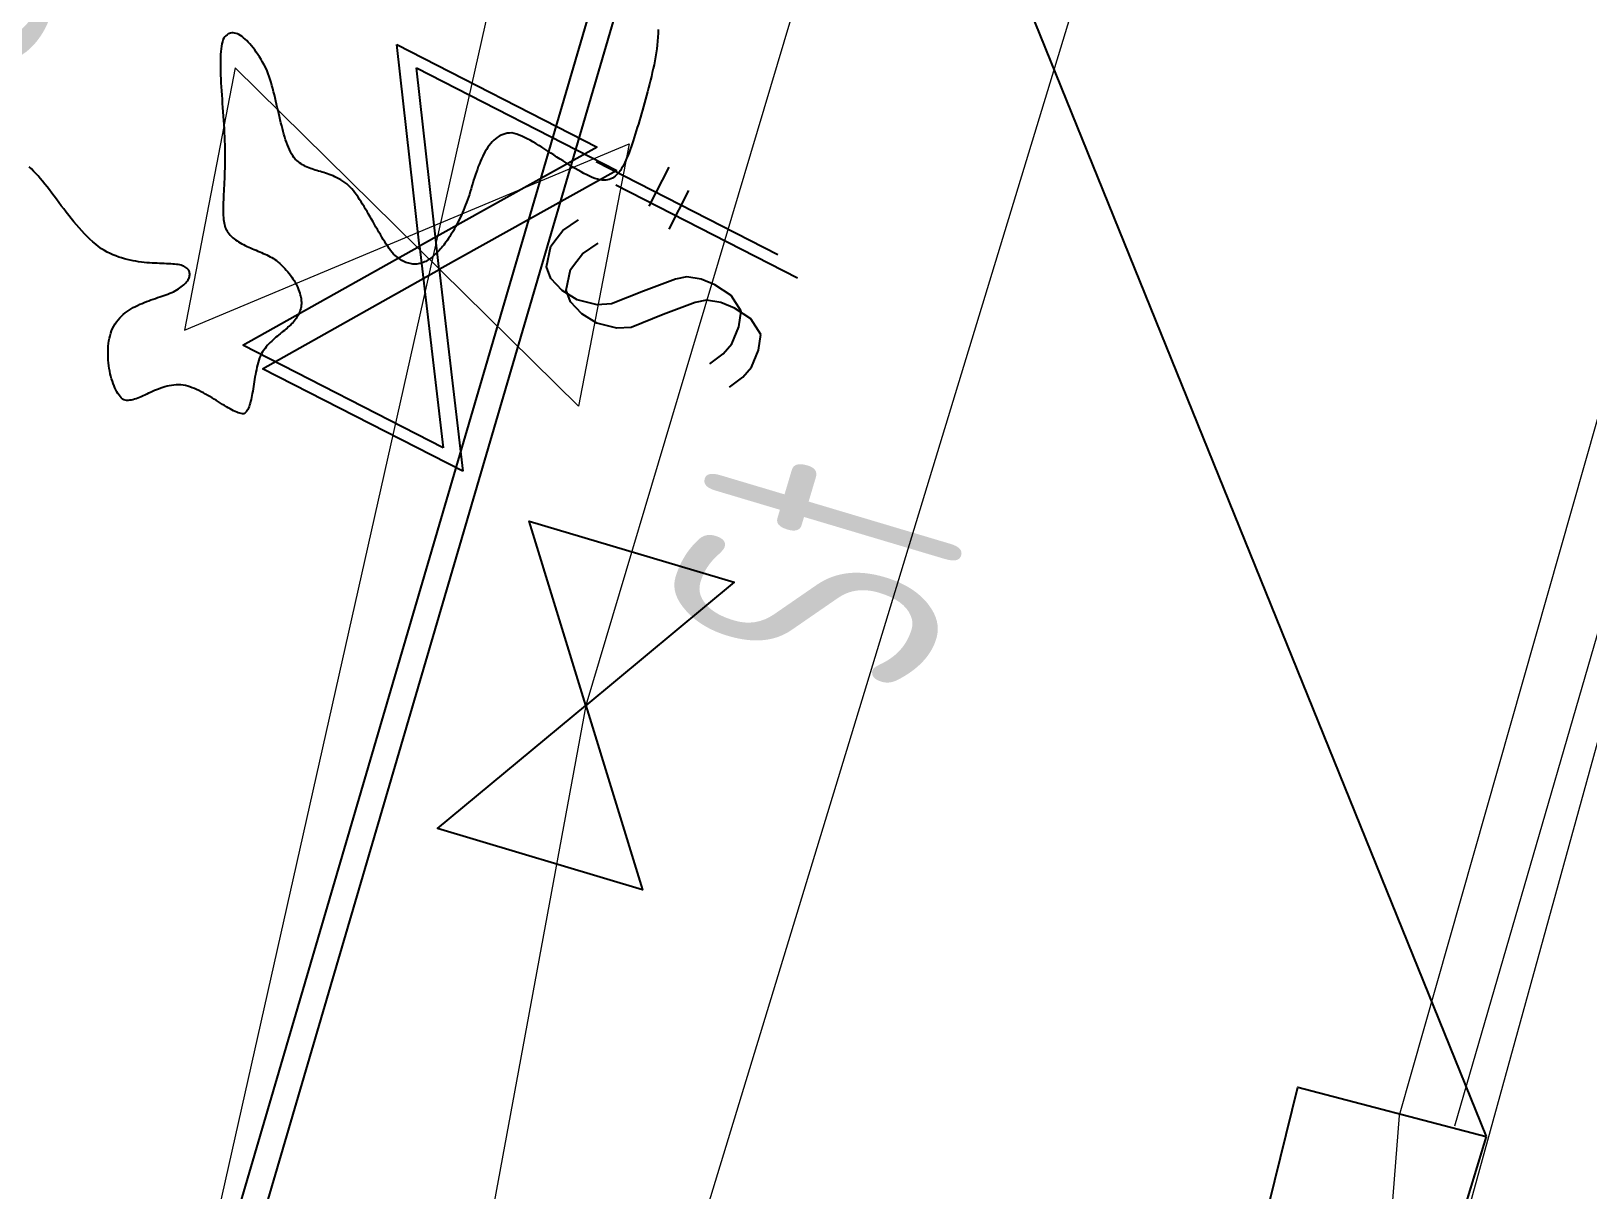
# Model space of a CAD drawing. Header units: metres. Extents: x 507606 to 508087, y 6966978 to 6967359.
# Drawn here: x 507942.538 to 507945.447, y 6967152.274 to 6967154.441 of the extents above; entities that cross this region are included whole.
import ezdxf

# ---------------------------------------------------------------- set-up
doc = ezdxf.new("R2010")
doc.units = ezdxf.units.M
for name, color, linetype, lineweight, true_color in [('C_UG_LINES', 7, 'EXISTING_COMMUNICATIONS', 0, 0xb061ff), ('E_UG_LINES', 7, 'EXISTING_ELECTRICITY_UG', 0, 0xff2e2e), ('HT_UG_LINES', 7, 'EXISTING_HIGH_VOLTAGE', 0, 0xff2e2e)]:
    doc.layers.add(name, color=color, linetype=linetype, lineweight=lineweight, true_color=true_color)
for name, color, linetype in [('mga2020bdy', 252, 'Continuous'), ('mga2020E_MANHOLE_PIT', 252, 'Continuous'), ('mga2020STR_SURFACES', 252, 'Continuous'), ('mga2020VEG_TREE', 252, 'Continuous'), ('mga2020W_FEAT', 252, 'Continuous'), ('STR_SURFACES', 252, 'Continuous'), ('W_FEAT', 160, 'Continuous')]:
    doc.layers.add(name, color=color, linetype=linetype)
for name, color, linetype, lineweight in [('RW_FEAT', 160, 'Continuous', 0), ('RW_UG_PIPES', 160, 'EXISTING_WAT_RECYCLED', 0), ('W_AG_PIPES_N', 160, 'EXISTING_WATER', 0)]:
    doc.layers.add(name, color=color, linetype=linetype, lineweight=lineweight)
doc.styles.get("Standard").update_dxf_attribs({"font": 'ARIALN.TTF'})
doc.styles.add('Style-INTL_ISO_EQUAL', font='ISOCP.shx')
doc.linetypes.add('EXISTING_COMMUNICATIONS', pattern='A,2,-2,2,-2,2,-2,["COMS",Standard,S=2.5,R=0,X=0,Y=-1.25],-9.75,2,-2,2,-2', length=29.75)
doc.linetypes.add('EXISTING_ELECTRICITY_UG', pattern='A,2,-2,2,-2,2,-2,["E-UG",Standard,S=2.5,R=0,X=0,Y=-1.25],-9.15,2,-2,2,-2', length=29.15)
doc.linetypes.add('EXISTING_HIGH_VOLTAGE', pattern='A,2,-2,2,-2,2,-2,["HV",Standard,S=2.5,R=0,X=0,Y=-1.25],-5.9,2,-2,2,-2', length=25.9)
doc.linetypes.add('EXISTING_WAT_RECYCLED', pattern='A,2,-2,2,-2,2,-2,["R",Standard,S=2.5,R=0,X=0,Y=-1.25],-4.4,2,-2,2,-2', length=24.4)
doc.linetypes.add('EXISTING_WATER', pattern='A,2,-2,2,-2,2,-2,["W",Standard,S=2.5,R=0,X=0,Y=-1.25],-4.4,2,-2,2,-2', length=24.4)

# ---------------------------------------------------------------- blocks, each defined once
blk = doc.blocks.new('BAC V TREE')
for p, q in [((7.3598, -9.7209), (7.3465, -9.7325)), ((7.3737, -9.7117), (7.3598, -9.7209)), ((7.3882, -9.705), (7.3737, -9.7117)), ((7.4033, -9.7005), (7.3882, -9.705)), ((7.419, -9.6983), (7.4033, -9.7005)), ((7.4351, -9.6983), (7.419, -9.6983)), ((7.4517, -9.7005), (7.4351, -9.6983)), ((7.4687, -9.7048), (7.4517, -9.7005)), ((7.4861, -9.7112), (7.4687, -9.7048)), ((7.5039, -9.7196), (7.4861, -9.7112)), ((7.522, -9.7299), (7.5039, -9.7196)), ((7.5404, -9.7422), (7.522, -9.7299)), ((12.5436, -9.7038), (12.5411, -9.7506)), ((12.5449, -9.6572), (12.5436, -9.7038)), ((7.2888, -9.8906), (7.2856, -9.9236)), ((7.2929, -9.8599), (7.2888, -9.8906)), ((7.2979, -9.8315), (7.2929, -9.8599)), ((7.3039, -9.8056), (7.2979, -9.8315)), ((7.3109, -9.7823), (7.3039, -9.8056)), ((7.3221, -9.7632), (7.3109, -9.7823)), ((7.3339, -9.7466), (7.3221, -9.7632)), ((7.3465, -9.7325), (7.3339, -9.7466)), ((7.559, -9.7563), (7.5404, -9.7422)), ((7.5778, -9.7722), (7.559, -9.7563)), ((7.5968, -9.7899), (7.5778, -9.7722)), ((7.6159, -9.8092), (7.5968, -9.7899)), ((7.6351, -9.8302), (7.6159, -9.8092)), ((7.6544, -9.8528), (7.6351, -9.8302)), ((7.6737, -9.877), (7.6544, -9.8528)), ((7.693, -9.9026), (7.6737, -9.877)), ((7.7123, -9.9297), (7.693, -9.9026)), ((12.5265, -9.8921), (12.5196, -9.9395)), ((12.5324, -9.8448), (12.5265, -9.8921)), ((12.5373, -9.7977), (12.5324, -9.8448)), ((12.5411, -9.7506), (12.5373, -9.7977)), ((7.2807, -10.0347), (7.2805, -10.0754)), ((7.2805, -10.0754), (7.2809, -10.1176)), ((7.2816, -9.9958), (7.2807, -10.0347)), ((7.2832, -9.9587), (7.2816, -9.9958)), ((7.2856, -9.9236), (7.2832, -9.9587)), ((7.7314, -9.9581), (7.7123, -9.9297)), ((7.7505, -9.9879), (7.7314, -9.9581)), ((7.7694, -10.019), (7.7505, -9.9879)), ((7.7881, -10.0513), (7.7694, -10.019)), ((7.8066, -10.0848), (7.7881, -10.0513)), ((7.8248, -10.1194), (7.8066, -10.0848)), ((12.4939, -10.0815), (12.4839, -10.1286)), ((12.5032, -10.0342), (12.4939, -10.0815)), ((12.5118, -9.9869), (12.5032, -10.0342)), ((12.5196, -9.9395), (12.5118, -9.9869)), ((7.2809, -10.1176), (7.2818, -10.1613)), ((7.2818, -10.1613), (7.2833, -10.2062)), ((7.2833, -10.2062), (7.2852, -10.2524)), ((7.2852, -10.2524), (7.2875, -10.2996)), ((7.8427, -10.1551), (7.8248, -10.1194)), ((7.8551, -10.1894), (7.8427, -10.1551)), ((7.8669, -10.2243), (7.8551, -10.1894)), ((7.8782, -10.2598), (7.8669, -10.2243)), ((7.889, -10.2958), (7.8782, -10.2598)), ((12.4509, -10.269), (12.4391, -10.3152)), ((12.4623, -10.2224), (12.4509, -10.269)), ((12.4734, -10.1756), (12.4623, -10.2224)), ((12.4839, -10.1286), (12.4734, -10.1756)), ((7.2875, -10.2996), (7.2901, -10.3478)), ((7.2901, -10.3478), (7.2931, -10.3967)), ((7.2931, -10.3967), (7.2963, -10.4463)), ((7.2963, -10.4463), (7.2996, -10.4965)), ((7.8995, -10.3323), (7.889, -10.2958)), ((7.9096, -10.3692), (7.8995, -10.3323)), ((7.9193, -10.4064), (7.9096, -10.3692)), ((7.9288, -10.4438), (7.9193, -10.4064)), ((7.938, -10.4814), (7.9288, -10.4438)), ((12.4025, -10.4518), (12.3902, -10.4964)), ((12.4148, -10.4067), (12.4025, -10.4518)), ((12.427, -10.3611), (12.4148, -10.4067)), ((12.4391, -10.3152), (12.427, -10.3611)), ((7.2996, -10.4965), (7.3031, -10.547)), ((7.3031, -10.547), (7.3067, -10.5978)), ((7.3067, -10.5978), (7.3103, -10.6487)), ((7.3103, -10.6487), (7.3138, -10.6996)), ((7.9471, -10.5191), (7.938, -10.4814)), ((7.9559, -10.5567), (7.9471, -10.5191)), ((7.9647, -10.5944), (7.9559, -10.5567)), ((7.9733, -10.6319), (7.9647, -10.5944)), ((7.982, -10.6691), (7.9733, -10.6319)), ((12.3539, -10.627), (12.3423, -10.6694)), ((12.3658, -10.5841), (12.3539, -10.627)), ((12.3779, -10.5405), (12.3658, -10.5841)), ((12.3902, -10.4964), (12.3779, -10.5405)), ((7.3138, -10.6996), (7.3173, -10.7504)), ((7.3173, -10.7504), (7.3206, -10.801)), ((7.3206, -10.801), (7.3238, -10.8511)), ((7.3238, -10.8511), (7.3267, -10.9007)), ((7.9906, -10.7061), (7.982, -10.6691)), ((7.9993, -10.7428), (7.9906, -10.7061)), ((8.0081, -10.779), (7.9993, -10.7428)), ((8.017, -10.8147), (8.0081, -10.779)), ((8.0261, -10.8498), (8.017, -10.8147)), ((8.0354, -10.8842), (8.0261, -10.8498)), ((12.2928, -10.837), (12.2796, -10.8781)), ((12.3063, -10.7949), (12.2928, -10.837)), ((12.3203, -10.7518), (12.3063, -10.7949)), ((12.331, -10.711), (12.3203, -10.7518)), ((12.3423, -10.6694), (12.331, -10.711)), ((7.3267, -10.9007), (7.3293, -10.9497)), ((7.3293, -10.9497), (7.3315, -10.9978)), ((7.3315, -10.9978), (7.3333, -11.0451)), ((8.0449, -10.918), (8.0354, -10.8842)), ((8.0548, -10.9509), (8.0449, -10.918)), ((8.065, -10.983), (8.0548, -10.9509)), ((8.0756, -11.0141), (8.065, -10.983)), ((8.0866, -11.0442), (8.0756, -11.0141)), ((10.5298, -11.0291), (10.5121, -11.0514)), ((10.5483, -11.0082), (10.5298, -11.0291)), ((10.5677, -10.9889), (10.5483, -11.0082)), ((10.5879, -10.9713), (10.5677, -10.9889)), ((10.609, -10.9555), (10.5879, -10.9713)), ((10.631, -10.9416), (10.609, -10.9555)), ((10.654, -10.9296), (10.631, -10.9416)), ((10.6781, -10.9197), (10.654, -10.9296)), ((10.7031, -10.9119), (10.6781, -10.9197)), ((10.7292, -10.9063), (10.7031, -10.9119)), ((10.7565, -10.9031), (10.7292, -10.9063)), ((10.7849, -10.9023), (10.7565, -10.9031)), ((10.8131, -10.9091), (10.7849, -10.9023)), ((10.8425, -10.9182), (10.8131, -10.9091)), ((10.8728, -10.9293), (10.8425, -10.9182)), ((10.9041, -10.9422), (10.8728, -10.9293)), ((10.9363, -10.9569), (10.9041, -10.9422)), ((10.9693, -10.9733), (10.9363, -10.9569)), ((11.003, -10.991), (10.9693, -10.9733)), ((11.0373, -11.0101), (11.003, -10.991)), ((11.0723, -11.0303), (11.0373, -11.0101)), ((11.1078, -11.0515), (11.0723, -11.0303)), ((12.2295, -11.0325), (12.2174, -11.0683)), ((12.2417, -10.9955), (12.2295, -11.0325)), ((12.2541, -10.9575), (12.2417, -10.9955)), ((12.2667, -10.9183), (12.2541, -10.9575)), ((12.2796, -10.8781), (12.2667, -10.9183)), ((7.3333, -11.0451), (7.3347, -11.0913)), ((7.3347, -11.0913), (7.3356, -11.1363)), ((7.3354, -11.1859), (7.3349, -11.2341)), ((7.3356, -11.1363), (7.3354, -11.1859)), ((8.0981, -11.0731), (8.0866, -11.0442)), ((8.1101, -11.101), (8.0981, -11.0731)), ((8.1226, -11.1275), (8.1101, -11.101)), ((8.1357, -11.1528), (8.1226, -11.1275)), ((8.1495, -11.1766), (8.1357, -11.1528)), ((8.1639, -11.199), (8.1495, -11.1766)), ((8.1808, -11.2165), (8.1639, -11.199)), ((8.1978, -11.2325), (8.1808, -11.2165)), ((10.4199, -11.2121), (10.4066, -11.2424)), ((10.4337, -11.1826), (10.4199, -11.2121)), ((10.4481, -11.1541), (10.4337, -11.1826)), ((10.4631, -11.1266), (10.4481, -11.1541)), ((10.4787, -11.1003), (10.4631, -11.1266)), ((10.495, -11.0752), (10.4787, -11.1003)), ((10.5121, -11.0514), (10.495, -11.0752)), ((11.1437, -11.0736), (11.1078, -11.0515)), ((11.1799, -11.0963), (11.1437, -11.0736)), ((11.2165, -11.1197), (11.1799, -11.0963)), ((11.2533, -11.1434), (11.2165, -11.1197)), ((11.2902, -11.1674), (11.2533, -11.1434)), ((11.3272, -11.1916), (11.2902, -11.1674)), ((11.3643, -11.2157), (11.3272, -11.1916)), ((11.4012, -11.2396), (11.3643, -11.2157)), ((12.1562, -11.2282), (12.1435, -11.256)), ((12.1687, -11.1989), (12.1562, -11.2282)), ((12.181, -11.1682), (12.1687, -11.1989)), ((12.1931, -11.1362), (12.181, -11.1682)), ((12.2053, -11.1028), (12.1931, -11.1362)), ((12.2174, -11.0683), (12.2053, -11.1028)), ((5.0078, -11.3351), (4.9812, -11.3107)), ((5.0344, -11.3614), (5.0078, -11.3351)), ((5.0612, -11.3894), (5.0344, -11.3614)), ((5.088, -11.4192), (5.0612, -11.3894)), ((7.3299, -11.4125), (7.3282, -11.4536)), ((7.3315, -11.37), (7.3299, -11.4125)), ((7.3329, -11.3261), (7.3315, -11.37)), ((7.334, -11.2809), (7.3329, -11.3261)), ((7.3349, -11.2341), (7.334, -11.2809)), ((8.2151, -11.2472), (8.1978, -11.2325)), ((8.2326, -11.2606), (8.2151, -11.2472)), ((8.2503, -11.2729), (8.2326, -11.2606)), ((8.2683, -11.2841), (8.2503, -11.2729)), ((8.2865, -11.2944), (8.2683, -11.2841)), ((8.3049, -11.3038), (8.2865, -11.2944)), ((8.3236, -11.3124), (8.3049, -11.3038)), ((8.3425, -11.3204), (8.3236, -11.3124)), ((8.3616, -11.3279), (8.3425, -11.3204)), ((8.381, -11.3349), (8.3616, -11.3279)), ((8.4007, -11.3415), (8.381, -11.3349)), ((8.4206, -11.3479), (8.4007, -11.3415)), ((8.4408, -11.3541), (8.4206, -11.3479)), ((8.4612, -11.3603), (8.4408, -11.3541)), ((8.4819, -11.3666), (8.4612, -11.3603)), ((8.5029, -11.3729), (8.4819, -11.3666)), ((8.5242, -11.3796), (8.5029, -11.3729)), ((8.5457, -11.3865), (8.5242, -11.3796)), ((8.5675, -11.394), (8.5457, -11.3865)), ((8.5896, -11.4019), (8.5675, -11.394)), ((8.612, -11.4106), (8.5896, -11.4019)), ((8.6347, -11.4199), (8.612, -11.4106)), ((10.3465, -11.4039), (10.3355, -11.4375)), ((10.3578, -11.3706), (10.3465, -11.4039)), ((10.3694, -11.3377), (10.3578, -11.3706)), ((10.3813, -11.3053), (10.3694, -11.3377)), ((10.3937, -11.2735), (10.3813, -11.3053)), ((10.4066, -11.2424), (10.3937, -11.2735)), ((11.438, -11.2633), (11.4012, -11.2396)), ((11.4746, -11.2864), (11.438, -11.2633)), ((11.5109, -11.3089), (11.4746, -11.2864)), ((11.5468, -11.3307), (11.5109, -11.3089)), ((11.5823, -11.3515), (11.5468, -11.3307)), ((11.6173, -11.3713), (11.5823, -11.3515)), ((11.6517, -11.3899), (11.6173, -11.3713)), ((11.6855, -11.4071), (11.6517, -11.3899)), ((11.7186, -11.4228), (11.6855, -11.4071)), ((12.0441, -11.4072), (12.0277, -11.4221)), ((12.0598, -11.3906), (12.0441, -11.4072)), ((12.0749, -11.3723), (12.0598, -11.3906)), ((12.0895, -11.3523), (12.0749, -11.3723)), ((12.1036, -11.3306), (12.0895, -11.3523)), ((12.1173, -11.3073), (12.1036, -11.3306)), ((12.1306, -11.2824), (12.1173, -11.3073)), ((12.1435, -11.256), (12.1306, -11.2824)), ((5.115, -11.4504), (5.088, -11.4192)), ((5.1422, -11.4831), (5.115, -11.4504)), ((5.1695, -11.5169), (5.1422, -11.4831)), ((5.197, -11.5519), (5.1695, -11.5169)), ((5.2247, -11.5878), (5.197, -11.5519)), ((5.2526, -11.6246), (5.2247, -11.5878)), ((7.3227, -11.569), (7.3208, -11.6048)), ((7.3245, -11.5318), (7.3227, -11.569)), ((7.3264, -11.4934), (7.3245, -11.5318)), ((7.3282, -11.4536), (7.3264, -11.4934)), ((8.6577, -11.4301), (8.6347, -11.4199)), ((8.681, -11.4413), (8.6577, -11.4301)), ((8.7046, -11.4535), (8.681, -11.4413)), ((8.7284, -11.4669), (8.7046, -11.4535)), ((8.7527, -11.4815), (8.7284, -11.4669)), ((8.7772, -11.4974), (8.7527, -11.4815)), ((8.802, -11.5148), (8.7772, -11.4974)), ((8.8216, -11.5337), (8.802, -11.5148)), ((8.8409, -11.5541), (8.8216, -11.5337)), ((8.8601, -11.5759), (8.8409, -11.5541)), ((8.8791, -11.5989), (8.8601, -11.5759)), ((8.898, -11.6231), (8.8791, -11.5989)), ((10.2939, -11.5732), (10.2838, -11.607)), ((10.304, -11.5393), (10.2939, -11.5732)), ((10.3143, -11.5052), (10.304, -11.5393)), ((10.3248, -11.4713), (10.3143, -11.5052)), ((10.3355, -11.4375), (10.3248, -11.4713)), ((11.7508, -11.4369), (11.7186, -11.4228)), ((11.7822, -11.4492), (11.7508, -11.4369)), ((11.8126, -11.4595), (11.7822, -11.4492)), ((11.842, -11.4677), (11.8126, -11.4595)), ((11.8667, -11.471), (11.842, -11.4677)), ((11.8902, -11.472), (11.8667, -11.471)), ((11.9126, -11.471), (11.8902, -11.472)), ((11.9341, -11.4678), (11.9126, -11.471)), ((11.9545, -11.4626), (11.9341, -11.4678)), ((11.974, -11.4553), (11.9545, -11.4626)), ((11.9927, -11.4462), (11.974, -11.4553)), ((12.0106, -11.435), (11.9927, -11.4462)), ((12.0277, -11.4221), (12.0106, -11.435)), ((5.2808, -11.662), (5.2526, -11.6246)), ((5.3093, -11.7), (5.2808, -11.662)), ((5.338, -11.7384), (5.3093, -11.7)), ((5.3671, -11.7771), (5.338, -11.7384)), ((5.3965, -11.8159), (5.3671, -11.7771)), ((7.3138, -11.7654), (7.3131, -11.794)), ((7.3148, -11.7357), (7.3138, -11.7654)), ((7.316, -11.7048), (7.3148, -11.7357)), ((7.3175, -11.6727), (7.316, -11.7048)), ((7.3191, -11.6394), (7.3175, -11.6727)), ((7.3208, -11.6048), (7.3191, -11.6394)), ((8.9167, -11.6484), (8.898, -11.6231)), ((8.9352, -11.6747), (8.9167, -11.6484)), ((8.9537, -11.7019), (8.9352, -11.6747)), ((8.972, -11.7299), (8.9537, -11.7019)), ((8.9902, -11.7586), (8.972, -11.7299)), ((9.0083, -11.7879), (8.9902, -11.7586)), ((9.0263, -11.8178), (9.0083, -11.7879)), ((10.2278, -11.7687), (10.2155, -11.7996)), ((10.2398, -11.7374), (10.2278, -11.7687)), ((10.2515, -11.7056), (10.2398, -11.7374)), ((10.2628, -11.6733), (10.2515, -11.7056)), ((10.2739, -11.6406), (10.2628, -11.6733)), ((10.2838, -11.607), (10.2739, -11.6406)), ((5.4262, -11.8547), (5.3965, -11.8159)), ((5.4562, -11.8933), (5.4262, -11.8547)), ((5.4867, -11.9317), (5.4562, -11.8933)), ((5.5175, -11.9696), (5.4867, -11.9317)), ((5.5488, -12.007), (5.5175, -11.9696)), ((7.3131, -11.794), (7.3128, -11.8214)), ((7.3128, -11.8214), (7.3129, -11.8477)), ((7.3129, -11.8477), (7.3135, -11.8729)), ((7.3135, -11.8729), (7.3145, -11.897)), ((7.3145, -11.897), (7.3161, -11.9201)), ((7.3161, -11.9201), (7.3182, -11.9421)), ((7.3182, -11.9421), (7.321, -11.9631)), ((7.321, -11.9631), (7.3244, -11.9832)), ((9.0442, -11.8481), (9.0263, -11.8178)), ((9.062, -11.8787), (9.0442, -11.8481)), ((9.0798, -11.9096), (9.062, -11.8787)), ((9.0975, -11.9406), (9.0798, -11.9096)), ((9.1152, -11.9717), (9.0975, -11.9406)), ((9.1328, -12.0028), (9.1152, -11.9717)), ((10.1369, -11.9737), (10.1231, -12.0006)), ((10.1505, -11.9461), (10.1369, -11.9737)), ((10.1639, -11.9179), (10.1505, -11.9461)), ((10.1772, -11.8892), (10.1639, -11.9179)), ((10.1902, -11.8598), (10.1772, -11.8892)), ((10.203, -11.83), (10.1902, -11.8598)), ((10.2155, -11.7996), (10.203, -11.83)), ((5.5805, -12.0438), (5.5488, -12.007)), ((5.6127, -12.0796), (5.5805, -12.0438)), ((5.6453, -12.1145), (5.6127, -12.0796)), ((5.6785, -12.1483), (5.6453, -12.1145)), ((5.7121, -12.1809), (5.6785, -12.1483)), ((7.3244, -11.9832), (7.3286, -12.0022)), ((7.3286, -12.0022), (7.3335, -12.0203)), ((7.3335, -12.0203), (7.3393, -12.0375)), ((7.3393, -12.0375), (7.3458, -12.0537)), ((7.3458, -12.0537), (7.3533, -12.0691)), ((7.3533, -12.0691), (7.3618, -12.0836)), ((7.3618, -12.0836), (7.3731, -12.1009)), ((7.3731, -12.1009), (7.3856, -12.1174)), ((7.3856, -12.1174), (7.3992, -12.1331)), ((7.3992, -12.1331), (7.4138, -12.1481)), ((7.4138, -12.1481), (7.4293, -12.1623)), ((7.4293, -12.1623), (7.4456, -12.1759)), ((9.1505, -12.0337), (9.1328, -12.0028)), ((9.1681, -12.0644), (9.1505, -12.0337)), ((9.1857, -12.0947), (9.1681, -12.0644)), ((9.2032, -12.1247), (9.1857, -12.0947)), ((9.2209, -12.1541), (9.2032, -12.1247)), ((9.2385, -12.183), (9.2209, -12.1541)), ((10.038, -12.1483), (10.0236, -12.1703)), ((10.0524, -12.1254), (10.038, -12.1483)), ((10.0667, -12.1019), (10.0524, -12.1254)), ((10.081, -12.0776), (10.0667, -12.1019)), ((10.0952, -12.0526), (10.081, -12.0776)), ((10.1092, -12.0269), (10.0952, -12.0526)), ((10.1231, -12.0006), (10.1092, -12.0269)), ((5.7463, -12.212), (5.7121, -12.1809)), ((5.781, -12.2417), (5.7463, -12.212)), ((5.8163, -12.2697), (5.781, -12.2417)), ((5.8522, -12.2958), (5.8163, -12.2697)), ((5.8858, -12.3163), (5.8522, -12.2958)), ((5.9198, -12.335), (5.8858, -12.3163)), ((5.954, -12.3522), (5.9198, -12.335)), ((5.9883, -12.3677), (5.954, -12.3522)), ((7.4456, -12.1759), (7.4628, -12.1888)), ((7.4628, -12.1888), (7.4807, -12.2011)), ((7.4807, -12.2011), (7.4993, -12.213)), ((7.4993, -12.213), (7.5186, -12.2243)), ((7.5186, -12.2243), (7.5384, -12.2353)), ((7.5384, -12.2353), (7.5586, -12.2458)), ((7.5586, -12.2458), (7.5793, -12.256)), ((7.5793, -12.256), (7.6004, -12.2659)), ((7.6004, -12.2659), (7.6218, -12.2756)), ((7.6218, -12.2756), (7.6434, -12.2851)), ((7.6434, -12.2851), (7.6652, -12.2945)), ((7.6652, -12.2945), (7.6871, -12.3037)), ((7.6871, -12.3037), (7.7091, -12.3129)), ((7.7091, -12.3129), (7.731, -12.3221)), ((7.731, -12.3221), (7.7529, -12.3314)), ((7.7529, -12.3314), (7.7747, -12.3408)), ((7.7747, -12.3408), (7.7962, -12.3502)), ((7.7962, -12.3502), (7.8175, -12.3599)), ((9.2561, -12.2111), (9.2385, -12.183)), ((9.2738, -12.2385), (9.2561, -12.2111)), ((9.2916, -12.265), (9.2738, -12.2385)), ((9.3094, -12.2905), (9.2916, -12.265)), ((9.3273, -12.3149), (9.3094, -12.2905)), ((9.3452, -12.3382), (9.3273, -12.3149)), ((9.3633, -12.3602), (9.3452, -12.3382)), ((9.8811, -12.3451), (9.8675, -12.3576)), ((9.895, -12.3317), (9.8811, -12.3451)), ((9.909, -12.3173), (9.895, -12.3317)), ((9.9231, -12.302), (9.909, -12.3173)), ((9.9373, -12.2858), (9.9231, -12.302)), ((9.9516, -12.2687), (9.9373, -12.2858)), ((9.9659, -12.2507), (9.9516, -12.2687)), ((9.9803, -12.2318), (9.9659, -12.2507)), ((9.9947, -12.2121), (9.9803, -12.2318)), ((10.0092, -12.1916), (9.9947, -12.2121)), ((10.0236, -12.1703), (10.0092, -12.1916)), ((6.0229, -12.3818), (5.9883, -12.3677)), ((6.0575, -12.3946), (6.0229, -12.3818)), ((6.0921, -12.406), (6.0575, -12.3946)), ((6.1267, -12.4161), (6.0921, -12.406)), ((6.1612, -12.4251), (6.1267, -12.4161)), ((6.1956, -12.4331), (6.1612, -12.4251)), ((6.2298, -12.44), (6.1956, -12.4331)), ((6.2638, -12.446), (6.2298, -12.44)), ((6.2975, -12.4512), (6.2638, -12.446)), ((6.3308, -12.4556), (6.2975, -12.4512)), ((6.3637, -12.4593), (6.3308, -12.4556)), ((6.3962, -12.4624), (6.3637, -12.4593)), ((6.4281, -12.4649), (6.3962, -12.4624)), ((6.4595, -12.4671), (6.4281, -12.4649)), ((6.4902, -12.4688), (6.4595, -12.4671)), ((6.5203, -12.4703), (6.4902, -12.4688)), ((6.5496, -12.4715), (6.5203, -12.4703)), ((6.5782, -12.4726), (6.5496, -12.4715)), ((6.6059, -12.4736), (6.5782, -12.4726)), ((6.6327, -12.4746), (6.6059, -12.4736)), ((6.6585, -12.4758), (6.6327, -12.4746)), ((6.6834, -12.4771), (6.6585, -12.4758)), ((6.7072, -12.4787), (6.6834, -12.4771)), ((6.7298, -12.4806), (6.7072, -12.4787)), ((6.7513, -12.4829), (6.7298, -12.4806)), ((6.7716, -12.4856), (6.7513, -12.4829)), ((6.7906, -12.489), (6.7716, -12.4856)), ((6.8082, -12.4935), (6.7906, -12.489)), ((6.8245, -12.4987), (6.8082, -12.4935)), ((6.8393, -12.5047), (6.8245, -12.4987)), ((6.8528, -12.5114), (6.8393, -12.5047)), ((6.8648, -12.5187), (6.8528, -12.5114)), ((6.8754, -12.5266), (6.8648, -12.5187)), ((6.8847, -12.535), (6.8754, -12.5266)), ((6.8926, -12.544), (6.8847, -12.535)), ((7.8175, -12.3599), (7.8385, -12.3699)), ((7.8385, -12.3699), (7.8591, -12.3801)), ((7.8591, -12.3801), (7.8792, -12.3906)), ((7.8792, -12.3906), (7.8988, -12.4015)), ((7.8988, -12.4015), (7.9178, -12.4129)), ((7.9178, -12.4129), (7.9362, -12.4247)), ((7.9362, -12.4247), (7.9539, -12.4371)), ((7.9539, -12.4371), (7.9751, -12.4551)), ((7.9751, -12.4551), (7.9957, -12.4736)), ((7.9957, -12.4736), (8.0158, -12.4926)), ((8.0158, -12.4926), (8.0353, -12.512)), ((8.0353, -12.512), (8.0541, -12.5319)), ((8.0541, -12.5319), (8.0723, -12.552)), ((9.3798, -12.3752), (9.3633, -12.3602)), ((9.3963, -12.3891), (9.3798, -12.3752)), ((9.4128, -12.4021), (9.3963, -12.3891)), ((9.4293, -12.414), (9.4128, -12.4021)), ((9.4458, -12.4249), (9.4293, -12.414)), ((9.4622, -12.4349), (9.4458, -12.4249)), ((9.4787, -12.4438), (9.4622, -12.4349)), ((9.4951, -12.4517), (9.4787, -12.4438)), ((9.5114, -12.4586), (9.4951, -12.4517)), ((9.5277, -12.4645), (9.5114, -12.4586)), ((9.544, -12.4695), (9.5277, -12.4645)), ((9.5602, -12.4735), (9.544, -12.4695)), ((9.5764, -12.4765), (9.5602, -12.4735)), ((9.5925, -12.4785), (9.5764, -12.4765)), ((9.6086, -12.4796), (9.5925, -12.4785)), ((9.6246, -12.4797), (9.6086, -12.4796)), ((9.6405, -12.4788), (9.6246, -12.4797)), ((9.6563, -12.477), (9.6405, -12.4788)), ((9.6721, -12.4742), (9.6563, -12.477)), ((9.6878, -12.4706), (9.6721, -12.4742)), ((9.7034, -12.4659), (9.6878, -12.4706)), ((9.7189, -12.4604), (9.7034, -12.4659)), ((9.7343, -12.4539), (9.7189, -12.4604)), ((9.7497, -12.4464), (9.7343, -12.4539)), ((9.7649, -12.4381), (9.7497, -12.4464)), ((9.78, -12.4288), (9.7649, -12.4381)), ((9.795, -12.4187), (9.78, -12.4288)), ((9.8099, -12.4076), (9.795, -12.4187)), ((9.8247, -12.3956), (9.8099, -12.4076)), ((9.8394, -12.3828), (9.8247, -12.3956)), ((9.8539, -12.369), (9.8394, -12.3828)), ((9.8675, -12.3576), (9.8539, -12.369)), ((6.8393, -12.73), (6.8522, -12.7176)), ((6.8522, -12.7176), (6.8638, -12.705)), ((6.8638, -12.705), (6.8742, -12.6925)), ((6.8742, -12.6925), (6.8833, -12.68)), ((6.8833, -12.68), (6.8912, -12.6675)), ((6.8912, -12.6675), (6.8978, -12.6551)), ((6.8991, -12.5535), (6.8926, -12.544)), ((6.8978, -12.6551), (6.9032, -12.6428)), ((6.9042, -12.5635), (6.8991, -12.5535)), ((6.9032, -12.6428), (6.9072, -12.6307)), ((6.908, -12.5738), (6.9042, -12.5635)), ((6.9072, -12.6307), (6.91, -12.6188)), ((6.9105, -12.5846), (6.908, -12.5738)), ((6.91, -12.6188), (6.9115, -12.6071)), ((6.9117, -12.5957), (6.9105, -12.5846)), ((6.9115, -12.6071), (6.9117, -12.5957)), ((8.0723, -12.552), (8.0897, -12.5726)), ((8.0897, -12.5726), (8.1065, -12.5934)), ((8.1065, -12.5934), (8.1225, -12.6144)), ((8.1225, -12.6144), (8.1378, -12.6357)), ((8.1378, -12.6357), (8.1522, -12.6572)), ((8.1522, -12.6572), (8.1658, -12.6788)), ((8.1658, -12.6788), (8.1786, -12.7005)), ((8.1786, -12.7005), (8.1904, -12.7222)), ((8.1904, -12.7222), (8.2013, -12.7441)), ((6.4184, -12.9199), (6.4453, -12.9102)), ((6.4453, -12.9102), (6.472, -12.9009)), ((6.472, -12.9009), (6.4986, -12.8918)), ((6.4986, -12.8918), (6.5249, -12.883)), ((6.5249, -12.883), (6.5508, -12.8743)), ((6.5508, -12.8743), (6.5762, -12.8657)), ((6.5762, -12.8657), (6.6012, -12.8571)), ((6.6012, -12.8571), (6.6256, -12.8485)), ((6.6256, -12.8485), (6.6493, -12.8398)), ((6.6493, -12.8398), (6.6723, -12.831)), ((6.6723, -12.831), (6.6945, -12.8219)), ((6.6945, -12.8219), (6.7158, -12.8125)), ((6.7158, -12.8125), (6.737, -12.8015)), ((6.737, -12.8015), (6.757, -12.7902)), ((6.757, -12.7902), (6.7758, -12.7786)), ((6.7758, -12.7786), (6.7935, -12.7667)), ((6.7935, -12.7667), (6.81, -12.7546)), ((6.81, -12.7546), (6.8252, -12.7424)), ((6.8252, -12.7424), (6.8393, -12.73)), ((8.2013, -12.7441), (8.2113, -12.7659)), ((8.2113, -12.7659), (8.2203, -12.7876)), ((8.2203, -12.7876), (8.2283, -12.8094)), ((8.2283, -12.8094), (8.2352, -12.8309)), ((8.2352, -12.8309), (8.2411, -12.8524)), ((8.2411, -12.8524), (8.2459, -12.8736)), ((8.2459, -12.8736), (8.2496, -12.8947)), ((8.2496, -12.8947), (8.2521, -12.9155)), ((6.0913, -13.1058), (6.113, -13.0859)), ((6.113, -13.0859), (6.1356, -13.0672)), ((6.1356, -13.0672), (6.1589, -13.0496)), ((6.1589, -13.0496), (6.183, -13.033)), ((6.183, -13.033), (6.2077, -13.0174)), ((6.2077, -13.0174), (6.2329, -13.0026)), ((6.2329, -13.0026), (6.2586, -12.9888)), ((6.2586, -12.9888), (6.2847, -12.9757)), ((6.2847, -12.9757), (6.3111, -12.9634)), ((6.3111, -12.9634), (6.3377, -12.9517)), ((6.3377, -12.9517), (6.3646, -12.9406)), ((6.3646, -12.9406), (6.3915, -12.93)), ((6.3915, -12.93), (6.4184, -12.9199)), ((8.2191, -13.0859), (8.2102, -13.103)), ((8.227, -13.0682), (8.2191, -13.0859)), ((8.2348, -13.0507), (8.227, -13.0682)), ((8.2412, -13.0328), (8.2348, -13.0507)), ((8.2463, -13.0143), (8.2412, -13.0328)), ((8.25, -12.9953), (8.2463, -13.0143)), ((8.2524, -12.9759), (8.25, -12.9953)), ((8.2521, -12.9155), (8.2534, -12.936)), ((8.2535, -12.9561), (8.2524, -12.9759)), ((8.2534, -12.936), (8.2535, -12.9561)), ((5.962, -13.3106), (5.9717, -13.2814)), ((5.9717, -13.2814), (5.9828, -13.2532)), ((5.9828, -13.2532), (5.9979, -13.225)), ((5.9979, -13.225), (6.0143, -13.1983)), ((6.0143, -13.1983), (6.0319, -13.1731)), ((6.0319, -13.1731), (6.0506, -13.1494)), ((6.0506, -13.1494), (6.0704, -13.1269)), ((6.0704, -13.1269), (6.0913, -13.1058)), ((8.0492, -13.2764), (8.0328, -13.2898)), ((8.0654, -13.263), (8.0492, -13.2764)), ((8.0812, -13.2496), (8.0654, -13.263)), ((8.0966, -13.2361), (8.0812, -13.2496)), ((8.1116, -13.2225), (8.0966, -13.2361)), ((8.1261, -13.2087), (8.1116, -13.2225)), ((8.1401, -13.1947), (8.1261, -13.2087)), ((8.1536, -13.1805), (8.1401, -13.1947)), ((8.1663, -13.1659), (8.1536, -13.1805)), ((8.1784, -13.1509), (8.1663, -13.1659)), ((8.1898, -13.1354), (8.1784, -13.1509)), ((8.2004, -13.1195), (8.1898, -13.1354)), ((8.2102, -13.103), (8.2004, -13.1195)), ((5.9305, -13.5012), (5.9328, -13.4682)), ((5.9328, -13.4682), (5.9361, -13.4355)), ((5.9361, -13.4355), (5.9407, -13.4033)), ((5.9407, -13.4033), (5.9465, -13.3716)), ((5.9465, -13.3716), (5.9536, -13.3407)), ((5.9536, -13.3407), (5.962, -13.3106)), ((7.8321, -13.4749), (7.8166, -13.494)), ((7.848, -13.4566), (7.8321, -13.4749)), ((7.8642, -13.439), (7.848, -13.4566)), ((7.8806, -13.4221), (7.8642, -13.439)), ((7.8973, -13.4057), (7.8806, -13.4221)), ((7.9142, -13.3899), (7.8973, -13.4057)), ((7.9312, -13.3746), (7.9142, -13.3899)), ((7.9482, -13.3597), (7.9312, -13.3746)), ((7.9653, -13.3452), (7.9482, -13.3597)), ((7.9823, -13.331), (7.9653, -13.3452)), ((7.9993, -13.3171), (7.9823, -13.331)), ((8.0161, -13.3034), (7.9993, -13.3171)), ((8.0328, -13.2898), (8.0161, -13.3034)), ((5.9294, -13.5346), (5.9305, -13.5012)), ((5.9294, -13.568), (5.9294, -13.5346)), ((5.9305, -13.6016), (5.9294, -13.568)), ((5.9326, -13.635), (5.9305, -13.6016)), ((5.9356, -13.6683), (5.9326, -13.635)), ((7.743, -13.6357), (7.7346, -13.6635)), ((7.7521, -13.6085), (7.743, -13.6357)), ((7.762, -13.5819), (7.7521, -13.6085)), ((7.7728, -13.5562), (7.762, -13.5819)), ((7.7869, -13.5346), (7.7728, -13.5562)), ((7.8015, -13.5138), (7.7869, -13.5346)), ((7.8166, -13.494), (7.8015, -13.5138)), ((5.9396, -13.7013), (5.9356, -13.6683)), ((5.9445, -13.7339), (5.9396, -13.7013)), ((5.9503, -13.766), (5.9445, -13.7339)), ((5.9569, -13.7975), (5.9503, -13.766)), ((5.9643, -13.8283), (5.9569, -13.7975)), ((5.9725, -13.8583), (5.9643, -13.8283)), ((7.6961, -13.8375), (7.691, -13.8667)), ((7.7014, -13.8081), (7.6961, -13.8375)), ((7.7071, -13.7788), (7.7014, -13.8081)), ((7.7132, -13.7496), (7.7071, -13.7788)), ((7.7197, -13.7205), (7.7132, -13.7496)), ((7.7269, -13.6918), (7.7197, -13.7205)), ((7.7346, -13.6635), (7.7269, -13.6918)), ((5.9815, -13.8873), (5.9725, -13.8583)), ((5.9911, -13.9153), (5.9815, -13.8873)), ((6.0014, -13.9421), (5.9911, -13.9153)), ((6.0123, -13.9676), (6.0014, -13.9421)), ((6.0238, -13.9918), (6.0123, -13.9676)), ((6.0359, -14.0145), (6.0238, -13.9918)), ((6.0485, -14.0357), (6.0359, -14.0145)), ((6.0615, -14.0551), (6.0485, -14.0357)), ((6.4176, -14.0336), (6.3948, -14.0442)), ((6.4407, -14.0229), (6.4176, -14.0336)), ((6.4642, -14.0123), (6.4407, -14.0229)), ((6.4882, -14.0018), (6.4642, -14.0123)), ((6.5124, -13.9916), (6.4882, -14.0018)), ((6.5371, -13.9818), (6.5124, -13.9916)), ((6.5622, -13.9725), (6.5371, -13.9818)), ((6.5876, -13.9639), (6.5622, -13.9725)), ((6.6134, -13.956), (6.5876, -13.9639)), ((6.6396, -13.949), (6.6134, -13.956)), ((6.6662, -13.9431), (6.6396, -13.949)), ((6.6931, -13.9383), (6.6662, -13.9431)), ((6.7204, -13.9348), (6.6931, -13.9383)), ((6.7481, -13.9326), (6.7204, -13.9348)), ((6.7761, -13.932), (6.7481, -13.9326)), ((6.8045, -13.933), (6.7761, -13.932)), ((6.8333, -13.9358), (6.8045, -13.933)), ((6.86, -13.9414), (6.8333, -13.9358)), ((6.8869, -13.9485), (6.86, -13.9414)), ((6.9138, -13.9569), (6.8869, -13.9485)), ((6.9408, -13.9666), (6.9138, -13.9569)), ((6.9679, -13.9773), (6.9408, -13.9666)), ((6.9949, -13.989), (6.9679, -13.9773)), ((7.0219, -14.0016), (6.9949, -13.989)), ((7.0488, -14.015), (7.0219, -14.0016)), ((7.0756, -14.029), (7.0488, -14.015)), ((7.1022, -14.0435), (7.0756, -14.029)), ((7.6638, -14.0348), (7.6592, -14.0607)), ((7.6683, -14.0082), (7.6638, -14.0348)), ((7.6727, -13.9809), (7.6683, -14.0082)), ((7.6772, -13.953), (7.6727, -13.9809)), ((7.6816, -13.9246), (7.6772, -13.953)), ((7.6863, -13.8958), (7.6816, -13.9246)), ((7.691, -13.8667), (7.6863, -13.8958)), ((6.075, -14.0727), (6.0615, -14.0551)), ((6.089, -14.0884), (6.075, -14.0727)), ((6.1033, -14.1021), (6.089, -14.0884)), ((6.1179, -14.1136), (6.1033, -14.1021)), ((6.1351, -14.1173), (6.1179, -14.1136)), ((6.1526, -14.1191), (6.1351, -14.1173)), ((6.1706, -14.1193), (6.1526, -14.1191)), ((6.189, -14.1179), (6.1706, -14.1193)), ((6.2078, -14.115), (6.189, -14.1179)), ((6.227, -14.1108), (6.2078, -14.115)), ((6.2466, -14.1054), (6.227, -14.1108)), ((6.2665, -14.0989), (6.2466, -14.1054)), ((6.2869, -14.0914), (6.2665, -14.0989)), ((6.3077, -14.0831), (6.2869, -14.0914)), ((6.3289, -14.0742), (6.3077, -14.0831)), ((6.3505, -14.0646), (6.3289, -14.0742)), ((6.3725, -14.0546), (6.3505, -14.0646)), ((6.3948, -14.0442), (6.3725, -14.0546)), ((7.1286, -14.0585), (7.1022, -14.0435)), ((7.1548, -14.0739), (7.1286, -14.0585)), ((7.1807, -14.0894), (7.1548, -14.0739)), ((7.2064, -14.1051), (7.1807, -14.0894)), ((7.2316, -14.1207), (7.2064, -14.1051)), ((7.2566, -14.1363), (7.2316, -14.1207)), ((7.2811, -14.1516), (7.2566, -14.1363)), ((7.3051, -14.1665), (7.2811, -14.1516)), ((7.3287, -14.181), (7.3051, -14.1665)), ((7.3517, -14.195), (7.3287, -14.181)), ((7.3742, -14.2083), (7.3517, -14.195)), ((7.3961, -14.2208), (7.3742, -14.2083)), ((7.4173, -14.2324), (7.3961, -14.2208)), ((7.6183, -14.2112), (7.6105, -14.2272)), ((7.6255, -14.1937), (7.6183, -14.2112)), ((7.6321, -14.1746), (7.6255, -14.1937)), ((7.6383, -14.1542), (7.6321, -14.1746)), ((7.644, -14.1325), (7.6383, -14.1542)), ((7.6493, -14.1096), (7.644, -14.1325)), ((7.6544, -14.0856), (7.6493, -14.1096)), ((7.6592, -14.0607), (7.6544, -14.0856)), ((7.4379, -14.243), (7.4173, -14.2324)), ((7.4578, -14.2525), (7.4379, -14.243)), ((7.4769, -14.2608), (7.4578, -14.2525)), ((7.4953, -14.2678), (7.4769, -14.2608)), ((7.5129, -14.2733), (7.4953, -14.2678)), ((7.5296, -14.2772), (7.5129, -14.2733)), ((7.5454, -14.2795), (7.5296, -14.2772)), ((7.5603, -14.28), (7.5454, -14.2795)), ((7.572, -14.2734), (7.5603, -14.28)), ((7.5829, -14.2647), (7.572, -14.2734)), ((7.5929, -14.2541), (7.5829, -14.2647)), ((7.602, -14.2415), (7.5929, -14.2541)), ((7.6105, -14.2272), (7.602, -14.2415))]:
    blk.add_line(p, q)
blk = doc.blocks.new('BAC W SV')
for p, q in [((0, 0), (-1.1289, 9.9836)), ((-1.1289, 9.9836), (8.7842, 4.9036)), ((8.7842, 4.9036), (0, 0)), ((17.7236, -0.4233), (8.7418, 4.1734)), ((11.37, 1.9932), (12.3578, 3.9229)), ((6.8086, 0.4233), (7.0908, 0.7761)), ((7.0908, 0.7761), (7.8669, 1.3053)), ((-8.7489, -4.9036), (0, 0)), ((0, 0), (1.1642, -9.9836)), ((6.2794, -1.0231), (6.4911, 0)), ((6.4911, 0), (6.8086, 0.4233)), ((6.4911, -1.5875), (6.2794, -1.0231)), ((13.2292, -1.5169), (12.6647, -1.6228)), ((13.9347, -1.6228), (13.2292, -1.5169)), ((7.0556, -2.1872), (6.4911, -1.5875)), ((7.7964, -2.6458), (7.0556, -2.1872)), ((11.0772, -2.2225), (9.4897, -2.8575)), ((12.6647, -1.6228), (11.0772, -2.2225)), ((14.605, -1.905), (13.9347, -1.6228)), ((15.4164, -2.4342), (14.605, -1.905)), ((8.7842, -2.8928), (7.7964, -2.6458)), ((9.4897, -2.8575), (8.7842, -2.8928)), ((15.9103, -3.2103), (15.4164, -2.4342)), ((15.8044, -3.9864), (15.9103, -3.2103)), ((15.4517, -4.8331), (15.8044, -3.9864)), ((1.1642, -9.9836), (-8.7489, -4.9036)), ((14.3581, -5.8208), (15.0283, -5.3269)), ((15.0283, -5.3269), (15.4517, -4.8331))]:
    blk.add_line(p, q)
blk = doc.blocks.new('SVW_2')
at = {"layer": 'RW_FEAT'}
for p, q in [((0.7868, 0.4399), (-0.1034, 0.8954)), ((-0.1034, 0.8954), (0.1035, -0.8953)), ((-0.7867, -0.4399), (0.7868, 0.4399)), ((0.1035, -0.8953), (-0.7867, -0.4399))]:
    blk.add_line(p, q, dxfattribs=at)
at = {"layer": 'RW_FEAT', "style": 'Style-INTL_ISO_EQUAL', "width": 0.65}
blk.add_text('SC', height=1, rotation=62.9, dxfattribs=at).set_placement((1.8635, 0.6401))
blk = doc.blocks.new('W-SV_1')
at = {"layer": 'W_FEAT', "flags": 128}
for points in [[(0, 0), (-0.0413, 0.3582), (0.3147, 0.176)], [(0, 0), (0.0414, -0.3581), (-0.3147, -0.1759)]]:
    blk.add_lwpolyline(points, close=True, dxfattribs=at)
at = {"layer": 'W_FEAT', "style": 'Style-INTL_ISO_EQUAL', "width": 0.65}
blk.add_text('St', height=0.5, rotation=62.9, dxfattribs=at).set_placement((0.6088, -0.1097))
blk = doc.blocks.new('XE_SURVEY')
at = {"layer": 'C_UG_LINES', "flags": 128}
blk.add_lwpolyline([(507945.1988, 6967152.394), (507949.1057, 6967165.8605)], dxfattribs=at)
at = {"layer": 'E_UG_LINES', "flags": 128}
blk.add_lwpolyline([(507948.9784, 6967166.0639), (507945.0946, 6967152.4134), (507945.0387, 6967151.6996), (507943.824, 6967145.8785)], dxfattribs=at)
at = {"layer": 'HT_UG_LINES', "flags": 128}
blk.add_lwpolyline([(507949.1809, 6967165.7404), (507946.312, 6967156.0157), (507945.7461, 6967154.0975), (507945.6046, 6967153.6179), (507944.8417, 6967150.8496), (507943.5995, 6967145.4917), (507943.0349, 6967143.0563), (507941.3456, 6967137.5771), (507941.0806, 6967136.7176), (507937.3218, 6967130.5298), (507932.2371, 6967127.1114), (507931.3813, 6967126.6171), (507926.9574, 6967125.7927), (507926.4656, 6967125.813), (507922.0374, 6967126.6139), (507921.564, 6967126.7434), (507919.0137, 6967128.8222), (507914.7567, 6967133.6032), (507913.4917, 6967138.7585), (507912.8959, 6967141.1865), (507912.7858, 6967141.8366), (507911.2009, 6967151.5486), (507911.1135, 6967152.0403), (507909.8044, 6967157.0325), (507909.388, 6967158.6203), (507908.6321, 6967159.963), (507907.1604, 6967162.5772), (507906.9151, 6967163.0129), (507906.789, 6967163.2369), (507906.4754, 6967163.7941), (507906.1607, 6967164.3531), (507905.934, 6967164.7557), (507905.6887, 6967165.1914), (507905.4784, 6967165.565), (507905.2725, 6967165.9308), (507905.05, 6967166.326), (507904.7421, 6967166.8728), (507904.2743, 6967167.7039), (507903.4812, 6967169.1127), (507902.2547, 6967171.2913), (507901.0283, 6967173.4698), (507899.5566, 6967176.084), (507896.4111, 6967181.0086), (507895.2434, 6967182.8209), (507894.4105, 6967184.1137), (507894.1676, 6967184.4906), (507893.619, 6967185.3421), (507891.9607, 6967187.9156), (507891.1812, 6967189.1255), (507890.1968, 6967190.6532), (507889.1002, 6967192.3552), (507888.8509, 6967192.742), (507888.6301, 6967193.0848), (507888.473, 6967193.3285), (507888.2145, 6967193.7565), (507887.9175, 6967194.2489), (507887.5759, 6967194.8151), (507887.1814, 6967195.4691), (507877.4884, 6967211.5372), (507877.139, 6967212.1165), (507876.9146, 6967212.4884), (507876.7074, 6967212.8318), (507876.5924, 6967213.0225)], dxfattribs=at)
at = {"layer": 'mga2020bdy'}
blk.add_polyline3d([(507890.6991, 6967200.5784, 5.3095), (507916.0451, 6967160.3304, 5.2208), (507918.9586, 6967158.3503, 5.1842), (507921.6109, 6967157.3619, 5.2196), (507925.1715, 6967156.7219, 5.1425), (507927.9919, 6967156.8294, 5.0971), (507929.8659, 6967159.0704, 5.1017), (507930.6037, 6967161.6034, 5.1104), (507934.4704, 6967159.1919, 4.8395), (507942.553, 6967156.1035, 4.7977), (507943.9279, 6967155.6575, 4.7285), (507945.2571, 6967152.3745, 4.7915), (507945.0707, 6967151.7613, 4.7587), (507943.5281, 6967146.2682, 4.7011), (507941.1505, 6967141.0839, 4.7356), (507939.9757, 6967135.209, 4.7062), (507936.9555, 6967129.1817, 4.8988), (507935.311, 6967122.2392, 4.6675)], dxfattribs=at)
at = {"layer": 'mga2020E_MANHOLE_PIT'}
blk.add_polyline3d([(507945.2571, 6967152.3745, 4.7915), (507945.0707, 6967151.7613, 4.7587), (507944.7543, 6967151.8547, 4.7498), (507944.9055, 6967152.4663, 4.7584), (507945.2571, 6967152.3745, 4.7915)], dxfattribs=at)
at = {"layer": 'mga2020STR_SURFACES'}
blk.add_polyline3d([(507940.1281, 6967147.7867, 4.7947), (507941.516, 6967147.3615, 4.7638), (507942.8552, 6967151.9965, 4.7551), (507943.9279, 6967155.6575, 4.7285), (507942.553, 6967156.1035, 4.7977), (507941.6606, 6967152.9382, 4.7705), (507940.1281, 6967147.7867, 4.7947)], dxfattribs=at)
at = {"layer": 'mga2020W_FEAT'}
blk.add_point((507943.264, 6967154.0386, 4.7444), dxfattribs=at)
blk.add_point((507943.264, 6967154.0386, 4.7444), dxfattribs=at)
at = {"layer": 'RW_UG_PIPES', "flags": 128}
blk.add_lwpolyline([(507947.406, 6967168.0746), (507945.41, 6967161.3652), (507943.4853, 6967154.8954), (507942.3357, 6967149.7752), (507941.1992, 6967144.2673), (507941.0981, 6967143.7776), (507940.9971, 6967143.2879), (507940.9853, 6967143.1157), (507940.9853, 6967142.6169), (507940.3695, 6967134.1368), (507939.574, 6967127.4746), (507939.4467, 6967126.4827), (507939.5215, 6967125.8773), (507939.7232, 6967125.3803), (507944.2263, 6967117.7106), (507947.2903, 6967112.5519), (507950.3543, 6967107.3933), (507950.8649, 6967106.5335), (507951.0647, 6967105.8804), (507951.08, 6967104.5806), (507950.9991, 6967103.5839), (507950.7999, 6967100.991), (507951.9834, 6967101.8422)], dxfattribs=at)
at = {"layer": 'STR_SURFACES'}
blk.add_polyline3d([(507940.1632, 6967147.7407, 4.7947), (507941.5517, 6967147.3152, 4.7638), (507942.8916, 6967151.9521, 4.7551), (507943.9648, 6967155.6146, 4.7285), (507942.5894, 6967156.0608, 4.7977), (507941.6965, 6967152.8942, 4.7705), (507940.1632, 6967147.7407, 4.7947)], dxfattribs=at)
at = {"layer": 'W_AG_PIPES_N', "flags": 128}
for points in [[(507947.923, 6967167.7497), (507947.0944, 6967164.9732), (507945.6645, 6967160.1821), (507944.0915, 6967154.9118), (507943.5747, 6967153.1802), (507942.9957, 6967150.0402), (507921.3914, 6967156.3246), (507918.5214, 6967157.198), (507914.5257, 6967160.1926), (507914.2584, 6967160.6141), (507907.6585, 6967171.2298), (507897.8907, 6967186.9409), (507887.3157, 6967203.9502), (507879.3001, 6967216.6281), (507862.6221, 6967243.3506), (507843.5742, 6967273.8986), (507839.255, 6967280.8829), (507842.1443, 6967293.8616), (507861.1538, 6967305.6471), (507861.476, 6967305.834)], [(507951.7092, 6967102.3087), (507951.4393, 6967102.5917), (507951.3432, 6967104.1978), (507951.3134, 6967104.6969), (507951.1911, 6967105.9604), (507950.9562, 6967106.6112), (507950.6815, 6967107.0734), (507945.5716, 6967115.6692), (507940.2062, 6967124.6949), (507939.9507, 6967125.1247), (507939.7774, 6967125.4163), (507939.5864, 6967125.9097), (507939.5206, 6967126.4886), (507939.597, 6967127.0956), (507939.6579, 6967127.5287), (507940.3121, 6967132.4857), (507940.8538, 6967139.9649), (507941.0205, 6967142.4593), (507941.0538, 6967142.9582), (507941.0761, 6967143.2908), (507941.5616, 6967144.8851), (507941.7073, 6967145.3635), (507943.0182, 6967149.6683), (507944.6205, 6967154.9297), (507944.7942, 6967155.5003), (507944.7857, 6967155.5262), (507944.3167, 6967155.6662)]]:
    blk.add_lwpolyline(points, dxfattribs=at)
at = {"layer": 'mga2020VEG_TREE', "xscale": 0.1554417355589352, "yscale": 0.1554417355589352, "zscale": 0.1554417355589352, "rotation": 0.001583333339407246}
blk.add_blockref('BAC V TREE', (507941.76, 6967155.9451, 4.6985), dxfattribs=at)
at = {"layer": 'mga2020W_FEAT', "xscale": 0.03775943841798091, "yscale": 0.03775943841798091, "zscale": 0.03775943841798091, "rotation": 0.001583333339407246}
blk.add_blockref('BAC W SV', (507943.264, 6967154.0386, 4.7444), dxfattribs=at)
at = {"layer": 'RW_FEAT', "xscale": 0.4999999999999997, "yscale": 0.4999999999999997, "zscale": 0.4999999999999997, "rotation": 106.1811205228286}
blk.add_blockref('SVW_2', (507943.2402, 6967154.056), dxfattribs=at)
at = {"layer": 'W_FEAT', "xscale": 0.03777504957975257, "yscale": 0.03777504957975257, "zscale": 0.03777504957975257}
blk.add_blockref('BAC W SV', (507943.3006, 6967153.995, 4.7444), dxfattribs=at)
at = {"layer": 'W_FEAT', "rotation": 10.48168710687289}
blk.add_blockref('W-SV_1', (507943.5747, 6967153.1802), dxfattribs=at)

msp = doc.modelspace()

# ---------------------------------------------------------------- block references
msp.add_blockref('XE_SURVEY', (0, 0))

doc.saveas('drawing.dxf')
